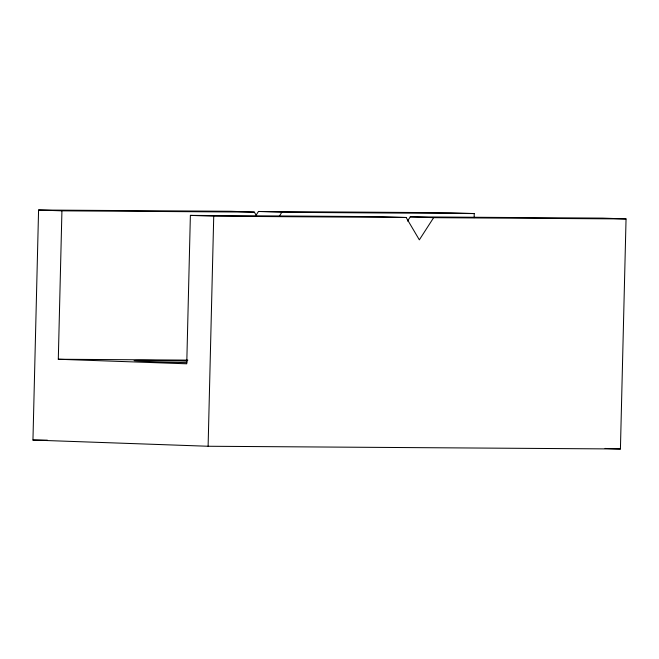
<?xml version="1.0" encoding="UTF-8"?>
<svg xmlns="http://www.w3.org/2000/svg" width="659" height="659" viewBox="0 0 659 659"><rect width="100%" height="100%" fill="white"/><g stroke="black" fill="none" stroke-linecap="round" stroke-linejoin="round"><path stroke-width="0.99" d="M407.534 221.103L410.277 216.844L602.697 218.121L626.05 218.945L620.424 448.985L208.112 446.258L32.95 440.055L38.576 210.015L230.988 211.284L254.341 212.116L256.878 216.416M626.05 218.945L433.638 217.668L419.346 239.843L406.15 217.486L382.788 216.663L190.377 215.386L186.752 363.801L58.297 359.254L61.93 210.839L254.341 212.116M208.112 446.258L213.73 216.21L406.15 217.486M474.142 217.668L474.241 213.574L450.888 212.742L258.476 211.473L256.277 214.883M279.078 216.556L281.83 212.297L474.241 213.574M58.297 359.254L187.856 360.111M32.95 440.055L47.349 440.154M258.476 211.473L281.83 212.297M410.277 216.844L433.638 217.668M38.576 210.015L61.93 210.839M190.377 215.386L213.73 216.21M605.061 448.441L620.424 448.985M186.892 362.672A57.16 0.799 1.4 0 1 134.098 360.58A57.16 0.799 1.4 0 1 187.189 361.091"/></g></svg>
